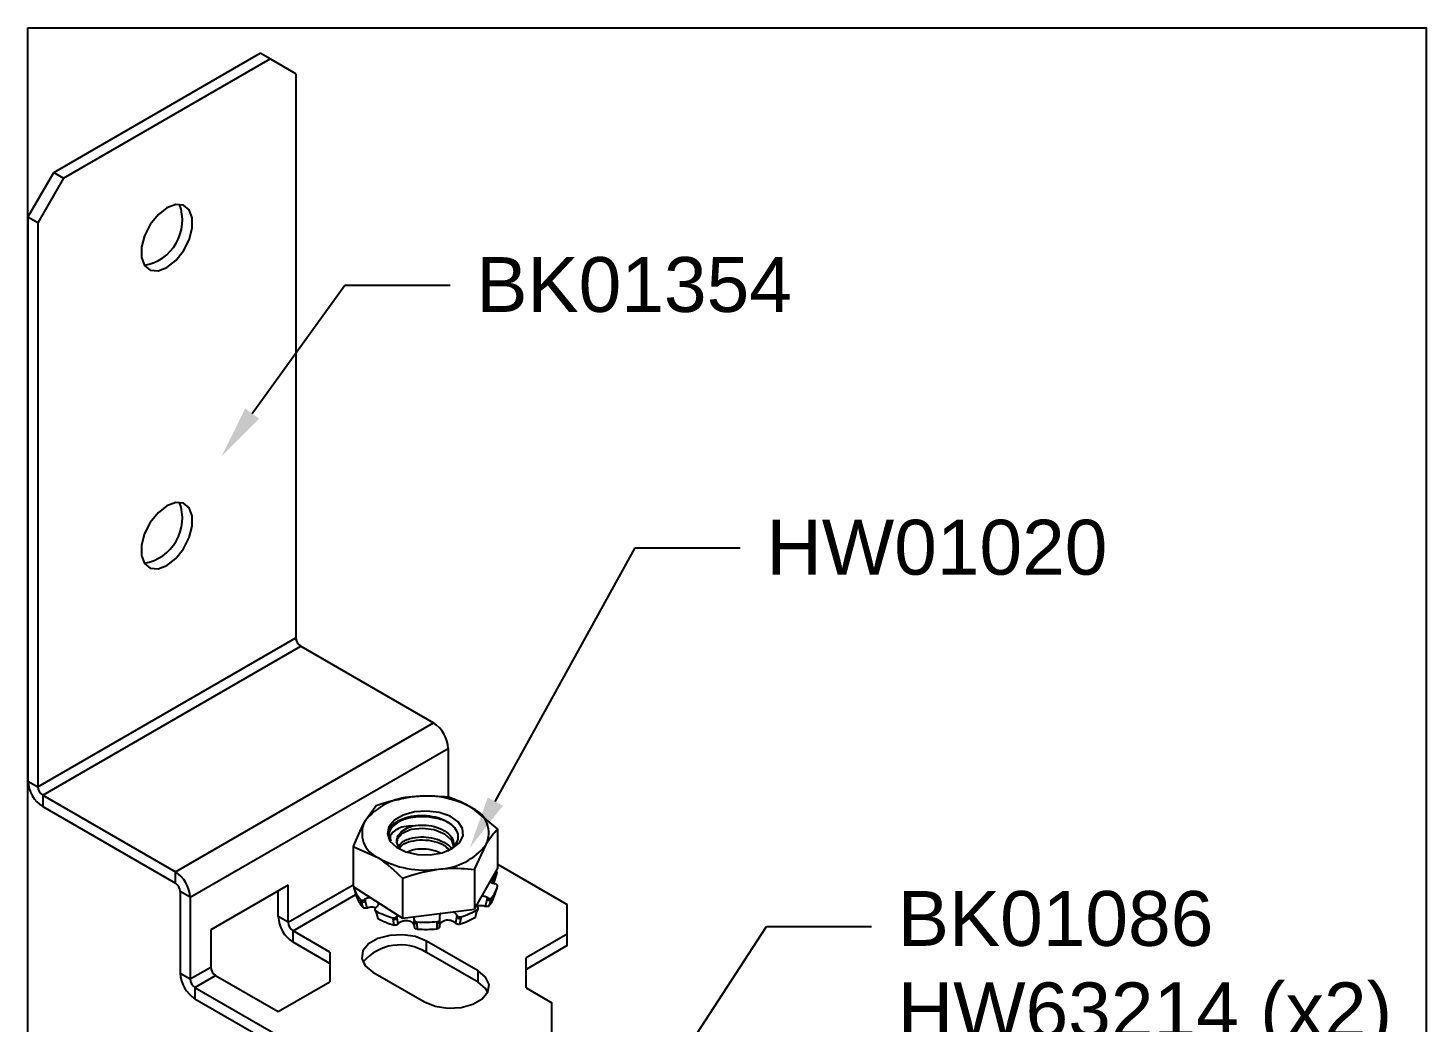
# Model space of a CAD drawing. Extents: x 0 to 4.79, y -8.18 to 0.
# Drawn here: x 0 to 4.788, y -3.406 to 0 of the extents above; entities that cross this region are included whole.
import ezdxf
from ezdxf import colors
from ezdxf.entities.mleader import LeaderData, LeaderLine
from ezdxf.math import Vec2, Vec3

# ---------------------------------------------------------------- set-up
doc = ezdxf.new("R2010")
doc.units = 0
doc.header["$LTSCALE"] = 0.5
doc.header["$MEASUREMENT"] = 0
for name, color, linetype in [('FAB DWG', 221, 'CONTINUOUS'), ('Hardware', 242, 'CONTINUOUS'), ('Mounting', 4, 'CONTINUOUS')]:
    doc.layers.add(name, color=color, linetype=linetype)
doc.layers.add('Text-Unprinted', color=131, linetype='CONTINUOUS', plot=False)
doc.styles.get("Standard").update_dxf_attribs({"font": 'arial.ttf'})

msp = doc.modelspace()

# ---------------------------------------------------------------- linework, layer by layer
at = {"layer": 'Hardware', "transparency": 16777216}
for p, q in [((1.1927, -2.6654), (1.1533, -2.7187)), ((1.6084, -2.7441), (1.5241, -2.6738)), ((1.6084, -2.7441), (1.6084, -2.8808)), ((1.114, -2.8039), (1.1982, -2.8423)), ((1.114, -2.8039), (1.114, -2.9407)), ((1.5297, -2.8827), (1.569, -2.7974)), ((1.2825, -2.9126), (1.2825, -3.0493)), ((1.5297, -3.0194), (1.6084, -2.8808)), ((1.5297, -2.8827), (1.5297, -3.0194)), ((1.5905, -2.9274), (1.5963, -2.9024)), ((1.5963, -2.9024), (1.5966, -2.9016)), ((1.5963, -2.902), (1.5963, -2.9024)), ((1.6043, -2.8977), (1.5967, -2.9227)), ((1.6043, -2.8997), (1.6065, -2.893)), ((1.6064, -2.891), (1.6049, -2.887)), ((1.114, -2.9407), (1.2825, -3.0493)), ((1.116, -2.9472), (1.1181, -2.9535)), ((1.1181, -2.9535), (1.1257, -2.9762)), ((1.5969, -2.9757), (1.6067, -2.9464)), ((1.5978, -2.9312), (1.5999, -2.9318)), ((1.1412, -2.9916), (1.1393, -2.9856)), ((1.1483, -3.0135), (1.1412, -2.9916)), ((1.1547, -2.9848), (1.1529, -2.9859)), ((1.1529, -2.9859), (1.1547, -2.9919)), ((1.1547, -2.9848), (1.1547, -2.9919)), ((1.1547, -2.9919), (1.1602, -3.0146)), ((1.1909, -3.0147), (1.1924, -3.0134)), ((1.5376, -3.0087), (1.5392, -3.01)), ((1.5673, -3.0091), (1.5729, -2.9862)), ((1.5729, -2.9792), (1.5729, -2.9862)), ((1.5749, -2.9802), (1.5729, -2.9792)), ((1.5729, -2.9862), (1.5749, -2.9802)), ((1.5863, -2.9855), (1.579, -3.0077)), ((1.5882, -2.9796), (1.5863, -2.9855)), ((1.1883, -3.0214), (1.1898, -3.0271)), ((1.1914, -3.025), (1.1929, -3.0307)), ((1.1929, -3.0307), (1.1979, -3.051)), ((1.2503, -3.0536), (1.2495, -3.0482)), ((1.2542, -3.0735), (1.2503, -3.0536)), ((1.2638, -3.0418), (1.2629, -3.0434)), ((1.2629, -3.0434), (1.2638, -3.0489)), ((1.2662, -3.0388), (1.2638, -3.0418)), ((1.2638, -3.0418), (1.2638, -3.0489)), ((1.2638, -3.0489), (1.2668, -3.07)), ((1.2825, -3.0493), (1.5297, -3.0194)), ((1.3229, -3.0554), (1.3232, -3.0607)), ((1.323, -3.0538), (1.3233, -3.0521)), ((1.3233, -3.0521), (1.3232, -3.0444)), ((1.3237, -3.0799), (1.3233, -3.0592)), ((1.3317, -3.0624), (1.332, -3.0677)), ((1.4018, -3.0668), (1.4023, -3.0615)), ((1.41, -3.058), (1.4094, -3.0787)), ((1.41, -3.0509), (1.4105, -3.0526)), ((1.4102, -3.06), (1.4106, -3.0546)), ((1.4654, -3.0673), (1.4686, -3.0461)), ((1.4686, -3.0391), (1.4686, -3.0461)), ((1.4696, -3.0406), (1.4686, -3.0391)), ((1.4686, -3.0461), (1.4696, -3.0406)), ((1.4823, -3.0505), (1.4781, -3.0705)), ((1.4832, -3.0451), (1.4823, -3.0505)), ((1.5325, -3.0465), (1.5378, -3.026)), ((1.5378, -3.026), (1.5394, -3.0203)), ((1.5405, -3.0227), (1.5421, -3.017)), ((1.332, -3.0677), (1.3325, -3.087)), ((1.401, -3.0861), (1.4018, -3.0668))]:
    msp.add_line(p, q, dxfattribs=at)
at = {"layer": 'Hardware', "transparency": 16777216, "flags": 128}
for points in [[(1.4888, -2.7426), (1.4732, -2.7195), (1.4455, -2.7006), (1.4086, -2.6879), (1.3666, -2.6828), (1.324, -2.6859), (1.2854, -2.6968), (1.255, -2.7143), (1.2362, -2.7366), (1.2309, -2.7612), (1.2397, -2.7854), (1.2617, -2.8067), (1.2944, -2.8227), (1.3344, -2.8317), (1.3773, -2.8328), (1.4185, -2.8257), (1.4534, -2.8113), (1.4783, -2.7911), (1.4906, -2.7674), (1.4888, -2.7426)], [(1.2729, -2.8091), (1.264, -2.7935), (1.2654, -2.777), (1.2819, -2.7583), (1.3124, -2.7453), (1.3509, -2.7408), (1.3916, -2.746), (1.4266, -2.7603), (1.4507, -2.7823), (1.4591, -2.8078), (1.4591, -2.8078)]]:
    msp.add_lwpolyline(points, dxfattribs=at)
at = {"layer": 'Hardware', "transparency": 16777216}
for centre, radius, start, end in [((1.363, -2.9565), 0.3254, 60.3118, 98.2465), ((1.3243, -2.8497), 0.2154, 92.1268, 142.5443), ((1.4869, -2.7573), 0.0914, 333.9851, 65.9391), ((1.2355, -2.7588), 0.0914, 153.9851, 245.9391), ((1.2823, -2.7622), 0.0459, 135.1303, 209.5951), ((1.3981, -2.6664), 0.2154, 272.1268, 322.5443), ((1.3594, -2.5596), 0.3254, 240.3118, 278.2465), ((1.5985, -2.8956), 0.00711, 252.1811, 325.0563), ((1.222, -2.909), 0.1127, 199.7911, 222.8131), ((1.5068, -2.9127), 0.1053, 320.5546, 344.6499), ((1.2276, -2.9398), 0.1083, 199.6761, 222.9282), ((1.1482, -2.9825), 0.0115, 232.4043, 304.8498), ((1.5791, -2.977), 0.0111, 236.1169, 309.7931), ((1.4994, -2.9422), 0.1031, 320.5506, 341.033), ((1.1954, -3.0254), 0.0058, 196.3687, 244.888), ((1.331, -2.7597), 0.2998, 242.2595, 254.2265), ((1.3322, -2.7964), 0.2879, 242.1993, 254.2867), ((1.2539, -3.0422), 0.0119, 252.6911, 326.1397), ((1.3315, -3.0593), 0.00846, 189.7578, 273.442), ((1.3612, -2.6323), 0.4311, 266.0806, 275.4695), ((1.4021, -3.0585), 0.00824, 268.0981, 349.8946), ((1.4785, -3.039), 0.0121, 216.039, 288.4221), ((1.3964, -2.8113), 0.2717, 287.4896, 300.0526), ((1.3979, -2.7752), 0.283, 287.5522, 299.9901), ((1.5351, -3.021), 0.00567, 298.0923, 342.9533), ((1.3612, -2.6741), 0.4139, 266.0333, 275.5167)]:
    msp.add_arc(centre, radius, start, end, dxfattribs=at)
for points, knots in [([(1.4399, -2.6355), (1.4091, -2.6328), (1.3684, -2.6292), (1.3266, -2.6334), (1.3163, -2.6345)], [0, 0, 0, 0, 0.7546816, 1, 1, 1, 1]), ([(1.3163, -2.6345), (1.284, -2.6403), (1.2421, -2.6479), (1.2019, -2.6621), (1.1927, -2.6654)], [0, 0, 0, 0, 0.7718898, 1, 1, 1, 1]), ([(1.5241, -2.6738), (1.5221, -2.6726), (1.4937, -2.6544), (1.4658, -2.6446), (1.4399, -2.6355)], [0, 0, 0, 0, 0.070207, 1, 1, 1, 1]), ([(1.1533, -2.7187), (1.1524, -2.7204), (1.1391, -2.744), (1.1261, -2.7751), (1.114, -2.8039)], [0, 0, 0, 0, 0.070207, 1, 1, 1, 1]), ([(1.4613, -2.7405), (1.4562, -2.7353), (1.4418, -2.7208), (1.4004, -2.7064), (1.348, -2.7), (1.2968, -2.707), (1.2571, -2.7248), (1.2381, -2.7473), (1.2345, -2.7681), (1.2398, -2.7793), (1.2423, -2.7849)], [0, 0, 0, 0, 0.079923, 0.22577, 0.373934, 0.520054, 0.667808, 0.814376, 0.908244, 1, 1, 1, 1]), ([(1.2497, -2.7298), (1.2519, -2.7278), (1.2614, -2.7193), (1.2849, -2.707), (1.3231, -2.698), (1.3646, -2.6968), (1.4045, -2.7041), (1.4384, -2.7182), (1.4624, -2.7382), (1.4742, -2.7613), (1.4723, -2.785), (1.4596, -2.8059), (1.4436, -2.8158), (1.4365, -2.8202)], [0, 0, 0, 0, 0.031899, 0.137996, 0.24074, 0.34347, 0.443915, 0.543295, 0.641439, 0.73749, 0.833324, 0.926058, 1, 1, 1, 1]), ([(1.3187, -2.7336), (1.308, -2.7342), (1.2866, -2.7352), (1.2617, -2.7451), (1.2446, -2.7586), (1.2391, -2.7729), (1.2415, -2.7818), (1.2423, -2.7849)], [0, 0, 0, 0, 0.209812, 0.419554, 0.637895, 0.877508, 1, 1, 1, 1]), ([(1.2729, -2.8091), (1.2699, -2.8046), (1.2628, -2.7941), (1.2625, -2.7761), (1.2729, -2.7578), (1.2923, -2.7427), (1.3102, -2.7365), (1.3187, -2.7336)], [0, 0, 0, 0, 0.164566, 0.379232, 0.593898, 0.808564, 1, 1, 1, 1]), ([(1.2695, -2.8031), (1.2729, -2.7981), (1.2819, -2.7855), (1.3144, -2.7736), (1.3543, -2.77), (1.3937, -2.7754), (1.4275, -2.79), (1.448, -2.8044), (1.4508, -2.8131), (1.4508, -2.8132)], [0, 0, 0, 0, 0.129941, 0.334354, 0.491402, 0.651344, 0.823226, 0.998104, 1, 1, 1, 1]), ([(1.3187, -2.7336), (1.3304, -2.7321), (1.3541, -2.7288), (1.3935, -2.7347), (1.4285, -2.7489), (1.4541, -2.7713), (1.4574, -2.7889), (1.4591, -2.7975)], [0, 0, 0, 0, 0.187993, 0.379451, 0.585202, 0.794538, 1, 1, 1, 1]), ([(1.569, -2.7974), (1.57, -2.7958), (1.5833, -2.7726), (1.5963, -2.7578), (1.6084, -2.7441)], [0, 0, 0, 0, 0.070207, 1, 1, 1, 1]), ([(1.2737, -2.8085), (1.2761, -2.8053), (1.2833, -2.7955), (1.3113, -2.7849), (1.3507, -2.7798), (1.392, -2.7854), (1.4258, -2.7979), (1.4378, -2.8107), (1.4427, -2.8158)], [0, 0, 0, 0, 0.0964068, 0.2907878, 0.4830086, 0.6779324, 0.8697913, 1, 1, 1, 1]), ([(1.2976, -2.8236), (1.3043, -2.8205), (1.3198, -2.8131), (1.3545, -2.8112), (1.3885, -2.8148), (1.4057, -2.8229), (1.4124, -2.826)], [0, 0, 0, 0, 0.218169, 0.511064, 0.809356, 1, 1, 1, 1]), ([(1.1982, -2.8423), (1.2002, -2.8436), (1.2287, -2.8622), (1.2565, -2.8883), (1.2825, -2.9126)], [0, 0, 0, 0, 0.070207, 1, 1, 1, 1]), ([(1.2825, -2.9126), (1.2916, -2.9093), (1.3319, -2.8951), (1.3738, -2.8875), (1.4061, -2.8817)], [0, 0, 0, 0, 0.2281102, 1, 1, 1, 1]), ([(1.4061, -2.8817), (1.4163, -2.8806), (1.4582, -2.8764), (1.4989, -2.8799), (1.5297, -2.8827)], [0, 0, 0, 0, 0.245318, 1, 1, 1, 1]), ([(1.6, -2.8957), (1.6005, -2.8957), (1.6021, -2.8958), (1.6042, -2.8953), (1.606, -2.8941), (1.6067, -2.8926), (1.6065, -2.8915), (1.6064, -2.891)], [0, 0, 0, 0, 0.120255, 0.353195, 0.586133, 0.819067, 1, 1, 1, 1]), ([(1.1171, -2.9427), (1.1169, -2.943), (1.1161, -2.9439), (1.1156, -2.9455), (1.1159, -2.9467), (1.116, -2.9472)], [0, 0, 0, 0, 0.165473, 0.635164, 1, 1, 1, 1]), ([(1.5835, -2.9246), (1.5847, -2.9255), (1.5889, -2.9284), (1.5941, -2.93), (1.5978, -2.9312)], [0, 0, 0, 0, 0.299348, 1, 1, 1, 1]), ([(1.5967, -2.9227), (1.5968, -2.9233), (1.597, -2.9245), (1.596, -2.9261), (1.594, -2.9271), (1.592, -2.9274), (1.5907, -2.9274), (1.5905, -2.9274)], [0, 0, 0, 0, 0.237153, 0.474307, 0.711427, 0.948345, 1, 1, 1, 1]), ([(1.6084, -2.9405), (1.6085, -2.9399), (1.6086, -2.9385), (1.6074, -2.9363), (1.6053, -2.9343), (1.6027, -2.9327), (1.6008, -2.9321), (1.5999, -2.9318)], [0, 0, 0, 0, 0.209349, 0.418699, 0.628042, 0.837386, 1, 1, 1, 1]), ([(1.1393, -2.9856), (1.14, -2.9862), (1.1412, -2.9872), (1.144, -2.988), (1.1473, -2.9879), (1.1504, -2.9872), (1.1521, -2.9863), (1.1529, -2.9859)], [0, 0, 0, 0, 0.209349, 0.418699, 0.628042, 0.837386, 1, 1, 1, 1]), ([(1.1602, -3.0146), (1.1592, -3.015), (1.157, -3.0157), (1.1537, -3.0159), (1.1508, -3.0153), (1.1491, -3.0143), (1.1485, -3.0136), (1.1483, -3.0135)], [0, 0, 0, 0, 0.236657, 0.473307, 0.710146, 0.947222, 1, 1, 1, 1]), ([(1.1731, -2.9788), (1.1704, -2.9792), (1.1639, -2.9801), (1.1581, -2.9831), (1.1547, -2.9848)], [0, 0, 0, 0, 0.424165, 1, 1, 1, 1]), ([(1.1602, -3.0146), (1.1618, -3.014), (1.1668, -3.0121), (1.1758, -3.0105), (1.1853, -3.0108), (1.1898, -3.013), (1.1916, -3.0139)], [0, 0, 0, 0, 0.144342, 0.468778, 0.786927, 1, 1, 1, 1]), ([(1.1909, -3.0147), (1.1902, -3.0154), (1.1888, -3.0169), (1.188, -3.0194), (1.1882, -3.0218), (1.1894, -3.0238), (1.1908, -3.0247), (1.1914, -3.025)], [0, 0, 0, 0, 0.209349, 0.418698, 0.628046, 0.83739, 1, 1, 1, 1]), ([(1.1924, -3.0134), (1.1933, -3.0126), (1.1966, -3.0095), (1.2007, -3.0034), (1.2013, -2.9982), (1.2015, -2.9957)], [0, 0, 0, 0, 0.149202, 0.594167, 1, 1, 1, 1]), ([(1.5374, -3.0085), (1.5377, -3.0083), (1.5402, -3.0066), (1.5471, -3.0056), (1.557, -3.0059), (1.564, -3.0078), (1.5673, -3.0091), (1.5673, -3.0091)], [0, 0, 0, 0, 0.049035, 0.355956, 0.670285, 0.997196, 1, 1, 1, 1]), ([(1.5394, -3.0203), (1.5401, -3.0198), (1.5415, -3.0188), (1.5424, -3.0165), (1.5422, -3.014), (1.5411, -3.0118), (1.5398, -3.0105), (1.5392, -3.01)], [0, 0, 0, 0, 0.209349, 0.418699, 0.628042, 0.837386, 1, 1, 1, 1]), ([(1.5729, -2.9792), (1.5696, -2.9776), (1.564, -2.9748), (1.5579, -2.9742), (1.5555, -2.9739)], [0, 0, 0, 0, 0.6054812, 1, 1, 1, 1]), ([(1.579, -3.0077), (1.5784, -3.0082), (1.5773, -3.0093), (1.5745, -3.0101), (1.5713, -3.0102), (1.5688, -3.0097), (1.5676, -3.0092), (1.5673, -3.0091)], [0, 0, 0, 0, 0.237153, 0.474307, 0.711427, 0.948345, 1, 1, 1, 1]), ([(1.5749, -2.9802), (1.5759, -2.9807), (1.5779, -2.9816), (1.5813, -2.9821), (1.5844, -2.9819), (1.5868, -2.981), (1.5878, -2.98), (1.5882, -2.9796)], [0, 0, 0, 0, 0.209349, 0.418698, 0.628046, 0.83739, 1, 1, 1, 1]), ([(1.2495, -3.0482), (1.2505, -3.0484), (1.2526, -3.0489), (1.2561, -3.0484), (1.2592, -3.0472), (1.2616, -3.0455), (1.2625, -3.0441), (1.2629, -3.0434)], [0, 0, 0, 0, 0.209349, 0.418699, 0.628042, 0.837386, 1, 1, 1, 1]), ([(1.2668, -3.07), (1.2677, -3.0689), (1.271, -3.0655), (1.2783, -3.0607), (1.2888, -3.0575), (1.2996, -3.0573), (1.3092, -3.0599), (1.3169, -3.0648), (1.3222, -3.0717), (1.3236, -3.0771), (1.3237, -3.0798), (1.3237, -3.0799)], [0, 0, 0, 0, 0.062895, 0.204412, 0.343188, 0.476348, 0.604828, 0.732354, 0.862958, 0.998789, 1, 1, 1, 1]), ([(1.323, -3.0538), (1.3229, -3.0547), (1.3228, -3.0564), (1.324, -3.0589), (1.3262, -3.0608), (1.3289, -3.0621), (1.3308, -3.0623), (1.3317, -3.0624)], [0, 0, 0, 0, 0.209349, 0.418698, 0.628046, 0.83739, 1, 1, 1, 1]), ([(1.4023, -3.0615), (1.4034, -3.0613), (1.4055, -3.0609), (1.4082, -3.0593), (1.41, -3.0572), (1.4108, -3.0548), (1.4106, -3.0533), (1.4105, -3.0526)], [0, 0, 0, 0, 0.209349, 0.418699, 0.628042, 0.837386, 1, 1, 1, 1]), ([(1.4141, -3.0334), (1.4137, -3.0338), (1.4111, -3.0363), (1.409, -3.0425), (1.4097, -3.0481), (1.41, -3.0509)], [0, 0, 0, 0, 0.089306, 0.531236, 1, 1, 1, 1]), ([(1.4094, -3.0787), (1.4094, -3.0774), (1.4096, -3.0733), (1.4124, -3.0667), (1.4192, -3.0602), (1.4282, -3.0563), (1.4384, -3.0551), (1.4486, -3.0567), (1.4581, -3.0608), (1.4633, -3.065), (1.4654, -3.0673), (1.4654, -3.0673)], [0, 0, 0, 0, 0.062966, 0.204482, 0.343255, 0.476413, 0.604891, 0.732418, 0.863024, 0.998858, 1, 1, 1, 1]), ([(1.4686, -3.0391), (1.4668, -3.0364), (1.4637, -3.0321), (1.4584, -3.0293), (1.4564, -3.0283)], [0, 0, 0, 0, 0.610754, 1, 1, 1, 1]), ([(1.4696, -3.0406), (1.4702, -3.0414), (1.4714, -3.0429), (1.4742, -3.0446), (1.4775, -3.0456), (1.4806, -3.0457), (1.4825, -3.0453), (1.4832, -3.0451)], [0, 0, 0, 0, 0.209349, 0.418698, 0.628046, 0.83739, 1, 1, 1, 1]), ([(1.2668, -3.07), (1.266, -3.0707), (1.2646, -3.0721), (1.2615, -3.0735), (1.2582, -3.0741), (1.2557, -3.0739), (1.2544, -3.0736), (1.2542, -3.0735)], [0, 0, 0, 0, 0.236657, 0.473307, 0.710146, 0.947222, 1, 1, 1, 1]), ([(1.3325, -3.087), (1.3314, -3.0869), (1.3292, -3.0865), (1.3264, -3.085), (1.3245, -3.0829), (1.3238, -3.0811), (1.3237, -3.08), (1.3237, -3.0799)], [0, 0, 0, 0, 0.2371533, 0.4743071, 0.7114274, 0.9483449, 1, 1, 1, 1]), ([(1.4094, -3.0787), (1.4093, -3.0796), (1.4091, -3.0813), (1.4074, -3.0835), (1.4049, -3.0852), (1.4026, -3.0859), (1.4012, -3.0861), (1.401, -3.0861)], [0, 0, 0, 0, 0.236657, 0.473307, 0.710146, 0.947222, 1, 1, 1, 1]), ([(1.4781, -3.0705), (1.4771, -3.0707), (1.475, -3.0712), (1.4715, -3.0708), (1.4684, -3.0697), (1.4664, -3.0684), (1.4656, -3.0675), (1.4654, -3.0673)], [0, 0, 0, 0, 0.237153, 0.474307, 0.711427, 0.948345, 1, 1, 1, 1])]:
    msp.add_open_spline(points, degree=3, knots=knots, dxfattribs=at)
at = {"layer": 'Mounting', "transparency": 16777216}
for p, q in [((0.0884, -0.4949), (0.7955, -0.0867)), ((0.8293, -0.1062), (0.7955, -0.0867)), ((0.1222, -0.5144), (0.8293, -0.1062)), ((0.9177, -0.1572), (0.8293, -0.1062)), ((0.9177, -0.1572), (0.9177, -2.0892)), ((0, -0.648), (0.0884, -0.4949)), ((0.1222, -0.5144), (0.0338, -0.6675)), ((0.0884, -0.4949), (0.1222, -0.5144)), ((0.0338, -0.6675), (0, -0.648)), ((0, -0.648), (0, -2.58)), ((0.0338, -0.6675), (0.0338, -2.5995)), ((0.0338, -2.5995), (0.9177, -2.0892)), ((0.0505, -2.6284), (0.9344, -2.1182)), ((0.9344, -2.1182), (1.3887, -2.3804)), ((0.5048, -2.8907), (1.3887, -2.3804)), ((0.5553, -2.9781), (1.4392, -2.4679)), ((1.4392, -2.4679), (1.4392, -2.6354)), ((0, -2.58), (0.0338, -2.5995)), ((0.0505, -2.6284), (0.5048, -2.8907)), ((0.0505, -2.6284), (0.0505, -2.6675)), ((0.0505, -2.6675), (0.5048, -2.9297)), ((1.6084, -2.8645), (1.8473, -3.0024)), ((0.5048, -2.9297), (0.5048, -2.8907)), ((0.5553, -2.9781), (0.5215, -2.9586)), ((0.5215, -2.9586), (0.5215, -3.2383)), ((0.8912, -2.9363), (0.626, -3.0894)), ((0.8574, -3.0444), (0.8574, -2.9558)), ((0.8912, -3.0639), (1.114, -2.9353)), ((0.8912, -3.0639), (0.8912, -2.9363)), ((0.9079, -3.0928), (1.1231, -2.9686)), ((0.5553, -2.9781), (0.5553, -3.2578)), ((1.8473, -3.1045), (1.8473, -3.0024)), ((0.8912, -3.0639), (0.8574, -3.0444)), ((0.626, -3.0894), (0.626, -3.217)), ((1.0341, -3.1657), (0.9079, -3.0928)), ((0.9079, -3.1318), (0.9079, -3.0928)), ((1.8473, -3.1045), (1.7059, -3.1861)), ((1.8473, -3.1435), (1.8473, -3.1045)), ((1.0341, -3.2047), (0.9079, -3.1318)), ((1.5415, -3.23), (1.3647, -3.1279)), ((1.3647, -3.167), (1.3647, -3.1279)), ((1.8473, -3.1435), (1.7059, -3.2251)), ((1.0341, -3.1657), (1.0341, -3.2678)), ((1.5415, -3.269), (1.3647, -3.167)), ((1.7059, -3.2882), (1.7059, -3.1861)), ((0.5215, -3.2383), (0.5553, -3.2578)), ((0.5553, -3.2578), (0.626, -3.217)), ((0.572, -3.2867), (0.6427, -3.2459)), ((0.6427, -3.2459), (0.8574, -3.3698)), ((1.1809, -3.2341), (1.3576, -3.3361)), ((1.5415, -3.269), (1.5415, -3.23)), ((0.572, -3.2867), (1.2286, -3.6658)), ((0.572, -3.2867), (0.572, -3.3257)), ((0.8574, -3.3698), (1.0341, -3.2678)), ((1.7059, -3.2882), (1.7943, -3.3392)), ((0.572, -3.3257), (1.2286, -3.7048)), ((1.7943, -3.4412), (1.7943, -3.3392))]:
    msp.add_line(p, q, dxfattribs=at)
at = {"layer": 'Mounting', "transparency": 16777216, "flags": 128}
for points in [[(0.4757, -0.6165), (0.4455, -0.6401), (0.4189, -0.6732), (0.3992, -0.7117), (0.3887, -0.7511), (0.3887, -0.7865), (0.3992, -0.8138), (0.4189, -0.8296), (0.4455, -0.8319), (0.4757, -0.8206), (0.506, -0.797), (0.5326, -0.764), (0.5523, -0.7254), (0.5628, -0.686), (0.5628, -0.6506), (0.5523, -0.6233), (0.5326, -0.6076), (0.506, -0.6052), (0.4757, -0.6165)], [(0.4757, -1.6372), (0.4455, -1.6608), (0.4189, -1.6939), (0.3992, -1.7324), (0.3887, -1.7718), (0.3887, -1.8072), (0.3992, -1.8345), (0.4189, -1.8502), (0.4455, -1.8526), (0.4757, -1.8413), (0.506, -1.8177), (0.5326, -1.7846), (0.5523, -1.7461), (0.5628, -1.7067), (0.5628, -1.6713), (0.5523, -1.644), (0.5326, -1.6283), (0.506, -1.6259), (0.4757, -1.6372)], [(1.3647, -3.1279), (1.3277, -3.113), (1.2841, -3.1063), (1.2391, -3.1085), (1.1982, -3.1195), (1.1663, -3.138), (1.1472, -3.1616), (1.1433, -3.1876), (1.155, -3.2127), (1.1809, -3.2341)], [(1.3576, -3.3361), (1.3946, -3.3511), (1.4382, -3.3578), (1.4832, -3.3556), (1.5241, -3.3445), (1.5561, -3.3261), (1.5751, -3.3025), (1.5791, -3.2765), (1.5674, -3.2513), (1.5415, -3.23)], [(1.5751, -3.3026), (1.5674, -3.2904), (1.5415, -3.269)]]:
    msp.add_lwpolyline(points, dxfattribs=at)
at = {"layer": 'Mounting', "transparency": 16777216}
for centre, radius, start, end in [((0.3725, -0.659), 0.1563, 279.6424, 20.363), ((0.3725, -1.6796), 0.1563, 279.6424, 20.363), ((0.9539, -2.0876), 0.0363, 182.6055, 237.3945), ((1.3295, -2.4729), 0.1098, 2.6055, 57.3945), ((0.1096, -2.575), 0.1098, 182.6055, 237.3945), ((0.0701, -2.5978), 0.0363, 182.6055, 237.3945), ((0.4456, -2.9831), 0.1098, 2.6055, 57.3945), ((0.4852, -2.9603), 0.0363, 2.6055, 57.3945), ((0.967, -3.0394), 0.1098, 182.6055, 237.3945), ((0.9274, -3.0622), 0.0363, 182.6055, 237.3945), ((1.2754, -3.3094), 0.1681, 57.8959, 139.6464), ((0.6311, -3.2333), 0.1098, 182.6055, 237.3945), ((0.6623, -3.2153), 0.0363, 182.6055, 237.3945), ((0.5916, -3.2561), 0.0363, 182.6055, 237.3945)]:
    msp.add_arc(centre, radius, start, end, dxfattribs=at)
at = {"layer": 'Text-Unprinted', "ltscale": 0.5, "transparency": 16777216}
msp.add_lwpolyline([(0, 0), (4.7884, 0), (4.7884, -8.1768), (0, -8.1768)], close=True, dxfattribs=at)

# ---------------------------------------------------------------- leaders
at = {"layer": 'FAB DWG', "transparency": 16777216}
ml = msp.add_multileader_mtext('Standard', dxfattribs=at)
ml.set_content('BK01354', color=256)
ml.set_leader_properties()
ml.build(insert=Vec2(0, 0))
ml.multileader.update_dxf_attribs({"text_right_attachment_type": 6, "dogleg_length": 0.36, "arrow_head_size": 0.18})
ctx = ml.context
ctx.base_point, ctx.char_height, ctx.arrow_head_size, ctx.landing_gap_size, ctx.plane_origin = Vec3(1.4458, -0.8806), 0.188, 0.18, 0.09, Vec3(0.5828, -1.6739)
ctx.right_attachment = 6
notes = []
notes.append((ctx, [(0, (1, 1, 0), (1.0858, -0.8806), (1, 0), 0.36, [(0, [(0.663, -1.4673)], 0, [])])]))
ctx.mtext.insert, ctx.mtext.flow_direction = Vec3(1.5358, -0.7849), 5
ml = msp.add_multileader_mtext('Standard', dxfattribs=at)
ml.set_content('HW01020', color=256)
ml.set_leader_properties()
ml.build(insert=Vec2(0, 0))
ml.multileader.update_dxf_attribs({"text_right_attachment_type": 6, "dogleg_length": 0.36, "arrow_head_size": 0.18})
ctx = ml.context
ctx.base_point, ctx.char_height, ctx.arrow_head_size, ctx.landing_gap_size, ctx.plane_origin = Vec3(2.4393, -1.7805), 0.188, 0.18, 0.09, Vec3(1.5928, -2.9903)
ctx.right_attachment = 6
notes.append((ctx, [(0, (1, 1, 0), (2.0793, -1.7805), (1, 0), 0.36, [(0, [(1.5139, -2.8077)], 0, [])])]))
ctx.mtext.insert, ctx.mtext.flow_direction = Vec3(2.5293, -1.6849), 5
ml = msp.add_multileader_mtext('Standard', dxfattribs=at)
ml.set_content('BK01086\\PHW63214 (x2)', color=256)
ml.set_leader_properties()
ml.build(insert=Vec2(0, 0))
ml.multileader.update_dxf_attribs({"text_right_attachment_type": 6, "dogleg_length": 0.36, "arrow_head_size": 0.18})
ctx = ml.context
ctx.base_point, ctx.char_height, ctx.arrow_head_size, ctx.landing_gap_size, ctx.plane_origin = Vec3(2.8893, -3.0781), 0.188, 0.18, 0.09, Vec3(1.5928, -4.1916)
ctx.right_attachment = 6
notes.append((ctx, [(0, (1, 1, 0), (2.5293, -3.0781), (1, 0), 0.36, [(0, [(1.8635, -4.1005)], 0, [])])]))
ctx.mtext.insert, ctx.mtext.flow_direction = Vec3(2.9793, -2.9565), 5
for ctx, leaders in notes:
    for number, flags, end, landing, length, lines in leaders:
        leader = LeaderData()
        leader.index, (leader.has_last_leader_line, leader.has_dogleg_vector, leader.attachment_direction) = number, flags
        leader.last_leader_point, leader.dogleg_vector, leader.dogleg_length = Vec3(end), Vec3(landing), length
        for number, points, colour, breaks in lines:
            line = LeaderLine()
            line.index, line.vertices, line.color, line.breaks = number, Vec3.list(points), colors.encode_raw_color(colour), breaks
            leader.lines.append(line)
        ctx.leaders.append(leader)

doc.saveas('drawing.dxf')
